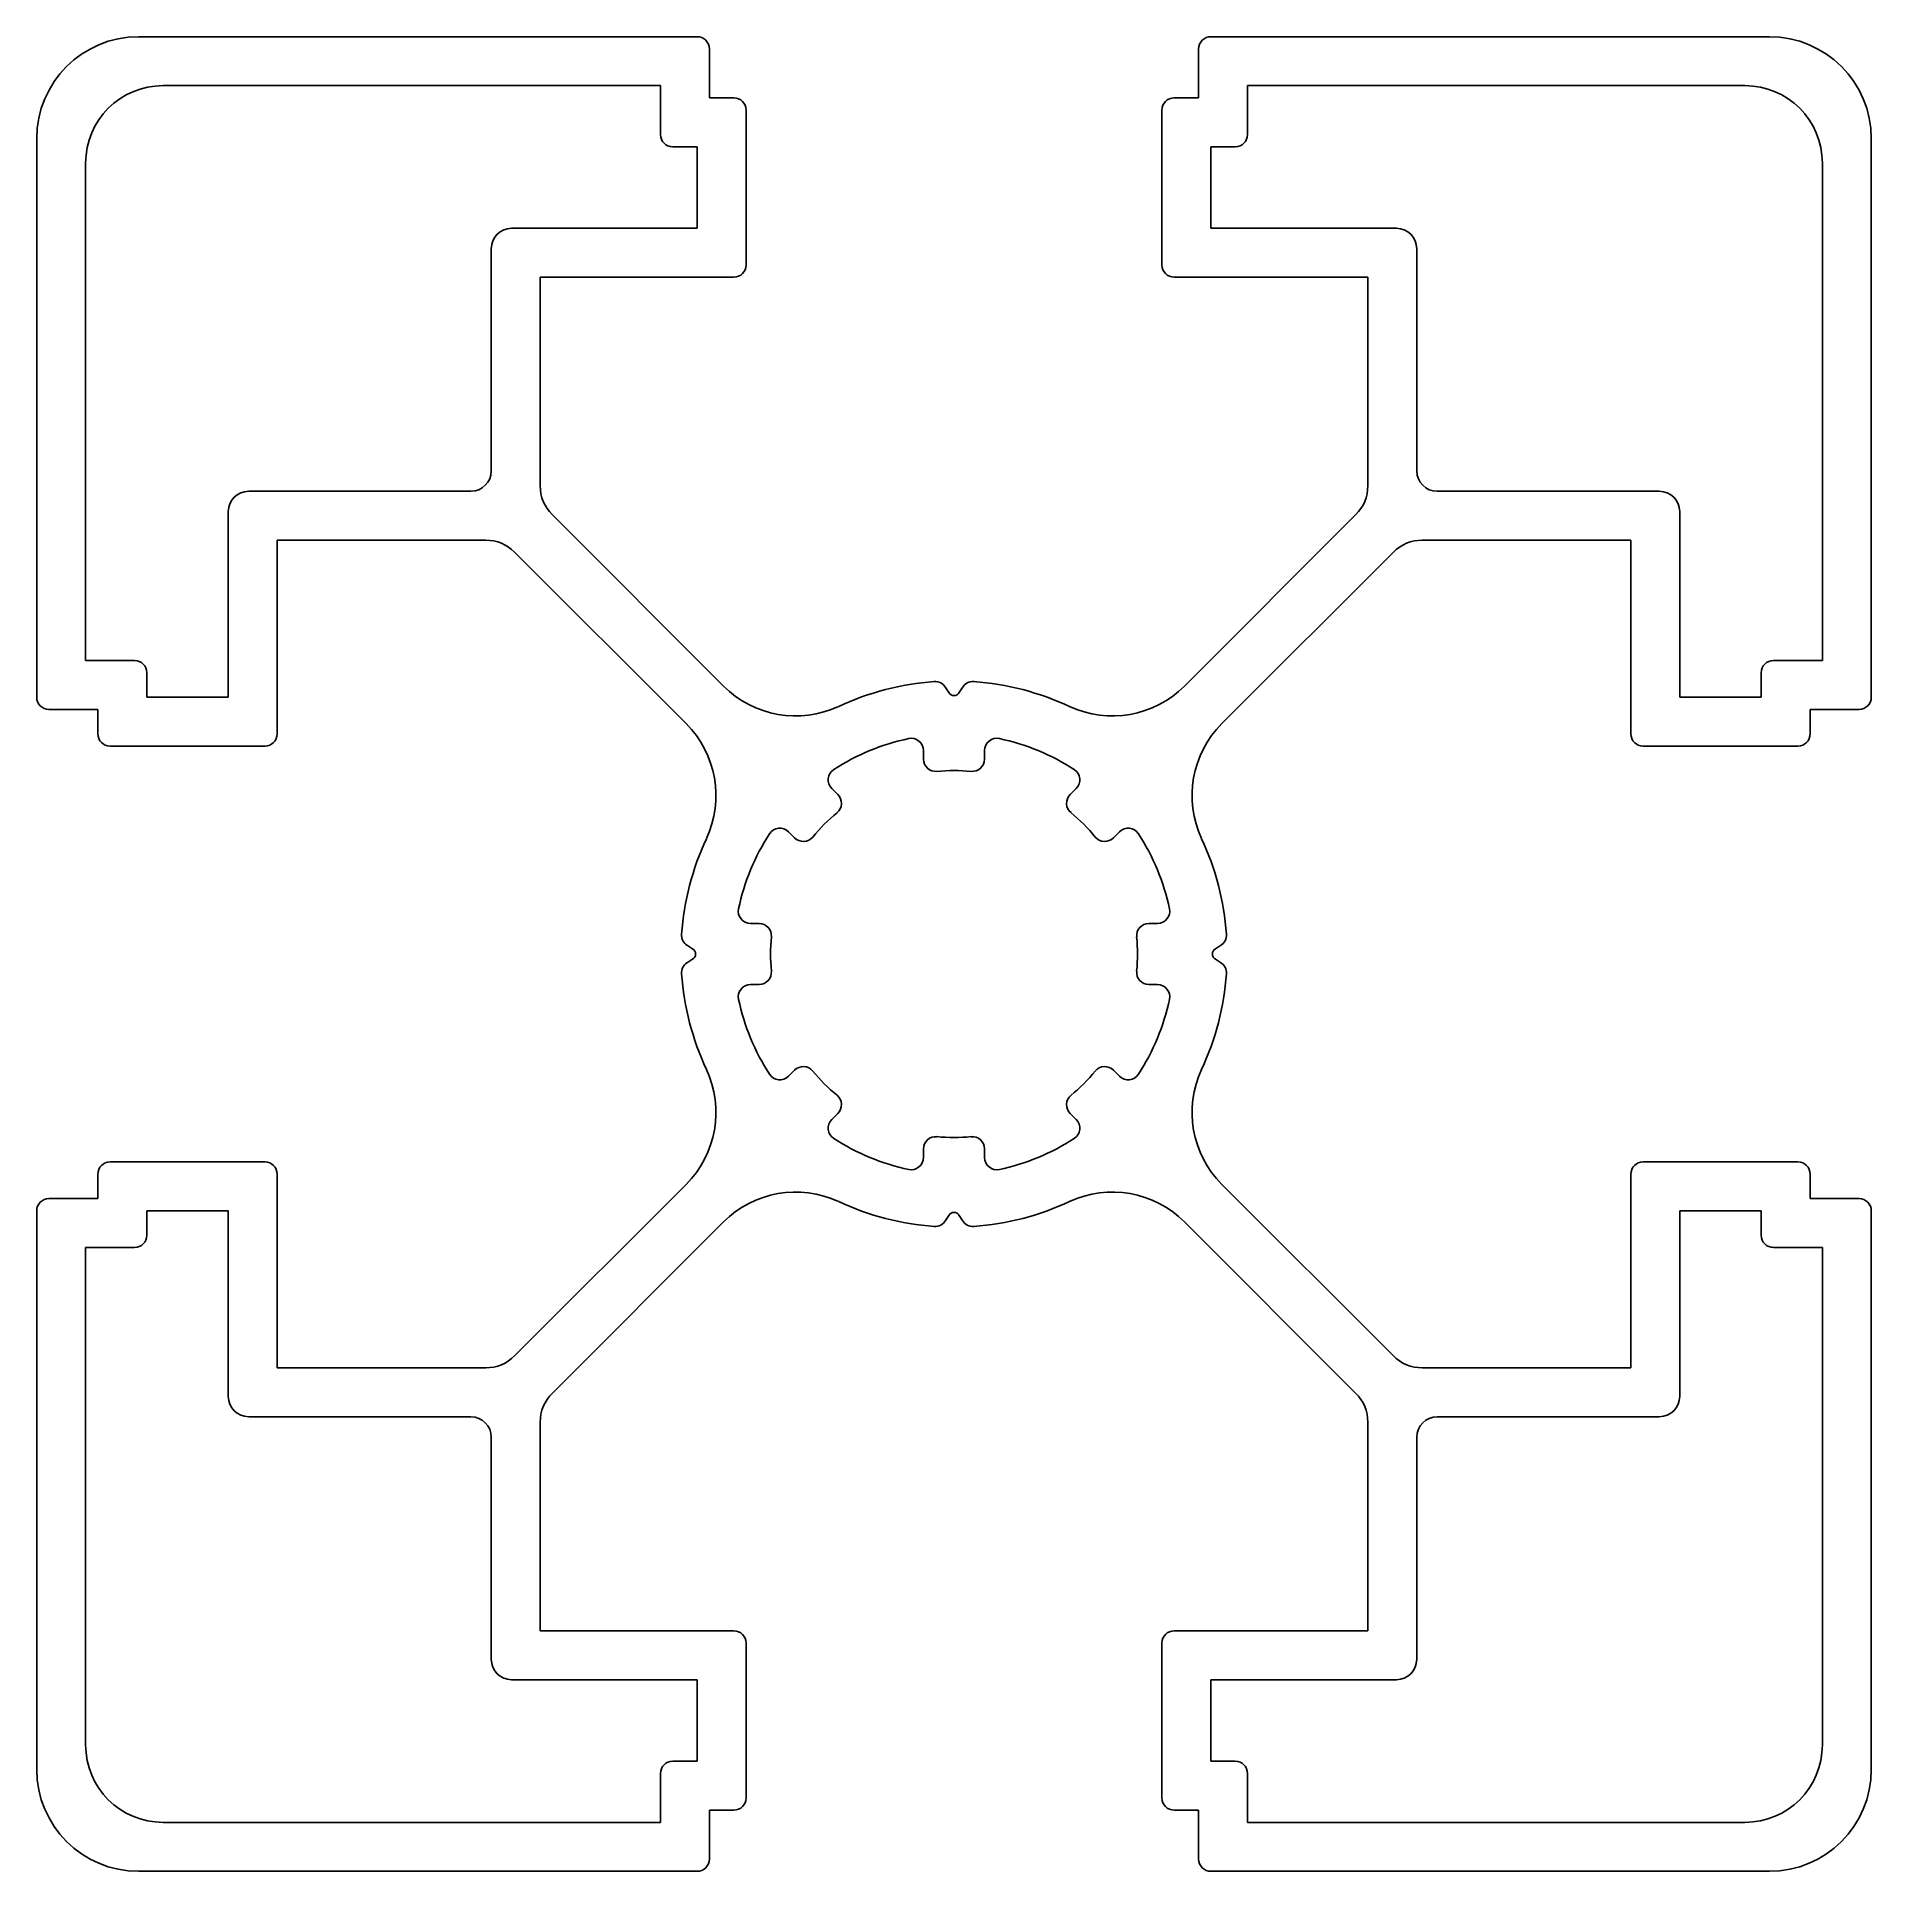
# Model space of a CAD drawing. Extents: x 1903.1 to 1948.1, y 1554.8 to 1599.8.
import ezdxf

# ---------------------------------------------------------------- set-up
doc = ezdxf.new("R2010")
doc.units = 0
doc.layers.get('0').update_dxf_attribs({"linetype": 'CONTINUOUS'})

msp = doc.modelspace()

# ---------------------------------------------------------------- linework, layer by layer
for p, q in [((1905.622, 1599.84), (1919.322, 1599.84)), ((1931.922, 1599.84), (1945.622, 1599.84)), ((1919.622, 1598.34), (1919.622, 1599.54)), ((1931.622, 1599.54), (1931.622, 1598.34)), ((1906.222, 1598.64), (1918.422, 1598.64)), ((1918.422, 1598.64), (1918.422, 1597.44)), ((1932.822, 1597.44), (1932.822, 1598.64)), ((1932.822, 1598.64), (1945.022, 1598.64)), ((1920.222, 1598.34), (1919.622, 1598.34)), ((1920.522, 1598.04), (1920.522, 1594.24)), ((1930.722, 1594.24), (1930.722, 1598.04)), ((1931.622, 1598.34), (1931.022, 1598.34)), ((1903.122, 1583.64), (1903.122, 1597.34)), ((1918.722, 1597.14), (1919.322, 1597.14)), ((1919.322, 1597.14), (1919.322, 1595.14)), ((1931.922, 1595.14), (1931.922, 1597.14)), ((1931.922, 1597.14), (1932.522, 1597.14)), ((1948.122, 1597.34), (1948.122, 1583.64)), ((1904.322, 1584.54), (1904.322, 1596.74)), ((1946.922, 1596.74), (1946.922, 1584.54)), ((1919.322, 1595.14), (1914.772, 1595.14)), ((1936.472, 1595.14), (1931.922, 1595.14)), ((1914.272, 1594.64), (1914.272, 1589.19)), ((1936.972, 1589.19), (1936.972, 1594.64)), ((1920.222, 1593.94), (1915.472, 1593.94)), ((1915.472, 1593.94), (1915.472, 1588.824)), ((1935.772, 1593.94), (1931.022, 1593.94)), ((1935.772, 1588.824), (1935.772, 1593.94)), ((1913.772, 1588.69), (1908.322, 1588.69)), ((1942.922, 1588.69), (1937.472, 1588.69)), ((1907.822, 1588.19), (1907.822, 1583.64)), ((1915.765, 1588.117), (1919.969, 1583.912)), ((1931.274, 1583.912), (1935.479, 1588.117)), ((1943.422, 1583.64), (1943.422, 1588.19)), ((1909.022, 1587.49), (1909.022, 1582.74)), ((1914.138, 1587.49), (1909.022, 1587.49)), ((1919.05, 1582.993), (1914.845, 1587.197)), ((1936.398, 1587.197), (1932.194, 1582.993)), ((1942.222, 1587.49), (1937.105, 1587.49)), ((1942.222, 1582.74), (1942.222, 1587.49)), ((1905.522, 1584.54), (1904.322, 1584.54)), ((1946.922, 1584.54), (1945.722, 1584.54)), ((1905.822, 1583.64), (1905.822, 1584.24)), ((1945.422, 1584.24), (1945.422, 1583.64)), ((1907.822, 1583.64), (1905.822, 1583.64)), ((1925.494, 1583.751), (1925.415, 1583.879)), ((1925.828, 1583.879), (1925.75, 1583.751)), ((1945.422, 1583.64), (1943.422, 1583.64)), ((1903.422, 1583.34), (1904.622, 1583.34)), ((1904.622, 1583.34), (1904.622, 1582.74)), ((1946.622, 1583.34), (1947.822, 1583.34)), ((1946.622, 1582.74), (1946.622, 1583.34)), ((1908.722, 1582.44), (1904.922, 1582.44)), ((1924.872, 1582.331), (1924.872, 1582.119)), ((1926.372, 1582.119), (1926.372, 1582.331)), ((1946.322, 1582.44), (1942.522, 1582.44)), ((1922.773, 1581.25), (1922.623, 1581.4)), ((1928.62, 1581.4), (1928.471, 1581.25)), ((1921.562, 1580.339), (1921.712, 1580.189)), ((1929.531, 1580.189), (1929.681, 1580.339)), ((1920.843, 1578.09), (1920.631, 1578.09)), ((1930.612, 1578.09), (1930.401, 1578.09)), ((1919.083, 1577.546), (1919.211, 1577.468)), ((1932.032, 1577.468), (1932.161, 1577.546)), ((1919.211, 1577.212), (1919.083, 1577.134)), ((1932.161, 1577.134), (1932.032, 1577.212)), ((1920.631, 1576.59), (1920.843, 1576.59)), ((1930.401, 1576.59), (1930.612, 1576.59)), ((1921.712, 1574.491), (1921.562, 1574.342)), ((1929.681, 1574.342), (1929.531, 1574.491)), ((1922.623, 1573.281), (1922.773, 1573.431)), ((1928.471, 1573.431), (1928.62, 1573.281)), ((1924.872, 1572.561), (1924.872, 1572.349)), ((1926.372, 1572.349), (1926.372, 1572.561)), ((1904.622, 1571.94), (1904.622, 1571.34)), ((1904.922, 1572.24), (1908.722, 1572.24)), ((1909.022, 1571.94), (1909.022, 1567.19)), ((1942.222, 1567.19), (1942.222, 1571.94)), ((1942.522, 1572.24), (1946.322, 1572.24)), ((1946.622, 1571.34), (1946.622, 1571.94)), ((1914.845, 1567.483), (1919.05, 1571.688)), ((1932.194, 1571.688), (1936.398, 1567.483)), ((1903.122, 1557.34), (1903.122, 1571.04)), ((1904.622, 1571.34), (1903.422, 1571.34)), ((1905.822, 1571.04), (1907.822, 1571.04)), ((1905.822, 1570.44), (1905.822, 1571.04)), ((1907.822, 1571.04), (1907.822, 1566.49)), ((1943.422, 1566.49), (1943.422, 1571.04)), ((1943.422, 1571.04), (1945.422, 1571.04)), ((1945.422, 1571.04), (1945.422, 1570.44)), ((1947.822, 1571.34), (1946.622, 1571.34)), ((1948.122, 1571.04), (1948.122, 1557.34)), ((1919.969, 1570.768), (1915.765, 1566.564)), ((1925.415, 1570.801), (1925.494, 1570.93)), ((1925.75, 1570.93), (1925.828, 1570.801)), ((1935.479, 1566.564), (1931.274, 1570.768)), ((1904.322, 1570.14), (1905.522, 1570.14)), ((1904.322, 1557.94), (1904.322, 1570.14)), ((1945.722, 1570.14), (1946.922, 1570.14)), ((1946.922, 1570.14), (1946.922, 1557.94)), ((1909.022, 1567.19), (1914.138, 1567.19)), ((1937.105, 1567.19), (1942.222, 1567.19)), ((1908.322, 1565.99), (1913.772, 1565.99)), ((1915.472, 1565.857), (1915.472, 1560.74)), ((1935.772, 1560.74), (1935.772, 1565.857)), ((1937.472, 1565.99), (1942.922, 1565.99)), ((1914.272, 1565.49), (1914.272, 1560.04)), ((1936.972, 1560.04), (1936.972, 1565.49)), ((1915.472, 1560.74), (1920.222, 1560.74)), ((1931.022, 1560.74), (1935.772, 1560.74)), ((1920.522, 1560.44), (1920.522, 1556.64)), ((1930.722, 1556.64), (1930.722, 1560.44)), ((1914.772, 1559.54), (1919.322, 1559.54)), ((1919.322, 1559.54), (1919.322, 1557.54)), ((1931.922, 1559.54), (1936.472, 1559.54)), ((1931.922, 1557.54), (1931.922, 1559.54)), ((1919.322, 1557.54), (1918.722, 1557.54)), ((1932.522, 1557.54), (1931.922, 1557.54)), ((1918.422, 1557.24), (1918.422, 1556.04)), ((1932.822, 1556.04), (1932.822, 1557.24)), ((1919.622, 1555.14), (1919.622, 1556.34)), ((1919.622, 1556.34), (1920.222, 1556.34)), ((1931.022, 1556.34), (1931.622, 1556.34)), ((1931.622, 1556.34), (1931.622, 1555.14)), ((1918.422, 1556.04), (1906.222, 1556.04)), ((1945.022, 1556.04), (1932.822, 1556.04)), ((1919.322, 1554.84), (1905.622, 1554.84)), ((1945.622, 1554.84), (1931.922, 1554.84))]:
    msp.add_line(p, q)
for centre, radius, start, end in [((1905.622, 1597.34), 2.5, 90, 180), ((1919.322, 1599.54), 0.3, 0, 90), ((1931.922, 1599.54), 0.3, 90, 180), ((1945.622, 1597.34), 2.5, 0, 90), ((1906.222, 1596.74), 1.9, 90, 180), ((1945.022, 1596.74), 1.9, 0, 90), ((1920.222, 1598.04), 0.3, 0, 90), ((1931.022, 1598.04), 0.3, 90, 180), ((1918.722, 1597.44), 0.3, 180, 270), ((1932.522, 1597.44), 0.3, 270, 0), ((1914.772, 1594.64), 0.5, 90, 180), ((1936.472, 1594.64), 0.5, 0, 90), ((1920.222, 1594.24), 0.3, 270, 0), ((1931.022, 1594.24), 0.3, 180, 270), ((1913.772, 1589.19), 0.5, 270, 0), ((1937.472, 1589.19), 0.5, 180, 270), ((1908.322, 1588.19), 0.5, 90, 180), ((1916.472, 1588.824), 1, 180, 225), ((1934.772, 1588.824), 1, 315, 0), ((1942.922, 1588.19), 0.5, 0, 90), ((1914.138, 1586.49), 1, 45, 90), ((1937.105, 1586.49), 1, 90, 135), ((1905.522, 1584.24), 0.3, 360, 90), ((1945.722, 1584.24), 0.3, 90, 180), ((1925.622, 1577.34), 6.7, 94.1448, 114.9774), ((1925.159, 1583.723), 0.3, 31.3069, 94.1448), ((1926.084, 1583.723), 0.3, 85.8552, 148.6931), ((1925.622, 1577.34), 6.7, 65.0226, 85.8552), ((1903.422, 1583.64), 0.3, 180, 270), ((1921.737, 1585.68), 2.5, 225, 294.9774), ((1925.622, 1583.829), 0.15, 211.3069, 328.6931), ((1929.507, 1585.68), 2.5, 245.0226, 315), ((1947.822, 1583.64), 0.3, 270, 0), ((1904.922, 1582.74), 0.3, 180, 270), ((1908.722, 1582.74), 0.3, 270, 0), ((1917.282, 1581.225), 2.5, 335.0226, 45), ((1933.961, 1581.225), 2.5, 135, 204.9774), ((1942.522, 1582.74), 0.3, 180, 270), ((1946.322, 1582.74), 0.3, 270, 0), ((1925.622, 1577.34), 5.4, 101.8812, 123.1188), ((1924.572, 1582.331), 0.3, 0, 101.8812), ((1926.672, 1582.331), 0.3, 78.1188, 180), ((1925.622, 1577.34), 5.4, 56.8812, 78.1188), ((1922.835, 1581.612), 0.3, 123.1188, 225), ((1925.172, 1582.119), 0.3, 180, 275.3794), ((1925.622, 1577.34), 4.5, 84.6206, 95.3794), ((1926.072, 1582.119), 0.3, 264.6206, 360), ((1928.408, 1581.612), 0.3, 315, 56.8812), ((1922.561, 1581.038), 0.3, 309.6206, 45), ((1928.683, 1581.038), 0.3, 135, 230.3794), ((1921.35, 1580.127), 0.3, 45, 146.8812), ((1925.622, 1577.34), 4.5, 129.6206, 140.3794), ((1925.622, 1577.34), 4.5, 39.6206, 50.3794), ((1929.893, 1580.127), 0.3, 33.1188, 135), ((1925.622, 1577.34), 6.7, 155.0226, 175.8552), ((1925.622, 1577.34), 5.4, 146.8812, 168.1188), ((1921.924, 1580.401), 0.3, 225, 320.3794), ((1929.319, 1580.401), 0.3, 219.6206, 315), ((1925.622, 1577.34), 5.4, 11.8812, 33.1188), ((1925.622, 1577.34), 6.7, 4.1448, 24.9774), ((1920.631, 1578.39), 0.3, 168.1188, 270), ((1930.612, 1578.39), 0.3, 270, 11.8812), ((1919.238, 1577.803), 0.3, 175.8552, 238.6931), ((1920.843, 1577.79), 0.3, 354.6206, 90), ((1925.622, 1577.34), 4.5, 174.6206, 185.3794), ((1930.401, 1577.79), 0.3, 90, 185.3794), ((1925.622, 1577.34), 4.5, 354.6206, 5.3794), ((1932.005, 1577.803), 0.3, 301.3069, 4.1448), ((1919.133, 1577.34), 0.15, 301.3069, 58.6931), ((1932.11, 1577.34), 0.15, 121.3069, 238.6931), ((1919.238, 1576.878), 0.3, 121.3069, 184.1448), ((1925.622, 1577.34), 6.7, 184.1448, 204.9774), ((1920.843, 1576.89), 0.3, 270, 5.3794), ((1930.401, 1576.89), 0.3, 174.6206, 270), ((1925.622, 1577.34), 6.7, 335.0226, 355.8552), ((1932.005, 1576.878), 0.3, 355.8552, 58.6931), ((1920.631, 1576.29), 0.3, 90, 191.8812), ((1930.612, 1576.29), 0.3, 348.1188, 90), ((1925.622, 1577.34), 5.4, 191.8812, 213.1188), ((1925.622, 1577.34), 5.4, 326.8812, 348.1188), ((1921.924, 1574.279), 0.3, 39.6206, 135), ((1929.319, 1574.279), 0.3, 45, 140.3794), ((1917.282, 1573.455), 2.5, 315, 24.9774), ((1921.35, 1574.554), 0.3, 213.1188, 315), ((1925.622, 1577.34), 4.5, 219.6206, 230.3794), ((1925.622, 1577.34), 4.5, 309.6206, 320.3794), ((1929.893, 1574.554), 0.3, 225, 326.8812), ((1933.961, 1573.455), 2.5, 155.0226, 225), ((1922.561, 1573.643), 0.3, 315, 50.3794), ((1928.683, 1573.643), 0.3, 129.6206, 225), ((1922.835, 1573.069), 0.3, 135, 236.8812), ((1928.408, 1573.069), 0.3, 303.1188, 45), ((1925.622, 1577.34), 5.4, 236.8812, 258.1188), ((1925.172, 1572.561), 0.3, 84.6206, 180), ((1925.622, 1577.34), 4.5, 264.6206, 275.3794), ((1926.072, 1572.561), 0.3, 0, 95.3794), ((1925.622, 1577.34), 5.4, 281.8812, 303.1188), ((1924.572, 1572.349), 0.3, 258.1188, 0), ((1926.672, 1572.349), 0.3, 180, 281.8812), ((1904.922, 1571.94), 0.3, 90, 180), ((1908.722, 1571.94), 0.3, 0, 90), ((1942.522, 1571.94), 0.3, 90, 180), ((1946.322, 1571.94), 0.3, 0, 90), ((1921.737, 1569.001), 2.5, 65.0226, 135), ((1929.507, 1569.001), 2.5, 45, 114.9774), ((1903.422, 1571.04), 0.3, 90, 180), ((1925.622, 1577.34), 6.7, 245.0226, 265.8552), ((1925.622, 1570.852), 0.15, 31.3069, 148.6931), ((1925.622, 1577.34), 6.7, 274.1448, 294.9774), ((1947.822, 1571.04), 0.3, 0, 90), ((1925.159, 1570.957), 0.3, 265.8552, 328.6931), ((1926.084, 1570.957), 0.3, 211.3069, 274.1448), ((1905.522, 1570.44), 0.3, 270, 0), ((1945.722, 1570.44), 0.3, 180, 270), ((1914.138, 1568.19), 1, 270, 315), ((1937.105, 1568.19), 1, 225, 270), ((1908.322, 1566.49), 0.5, 180, 270), ((1916.472, 1565.857), 1, 135, 180), ((1934.772, 1565.857), 1, 0, 45), ((1942.922, 1566.49), 0.5, 270, 360), ((1913.772, 1565.49), 0.5, 0, 90), ((1937.472, 1565.49), 0.5, 90, 180), ((1920.222, 1560.44), 0.3, 0, 90), ((1931.022, 1560.44), 0.3, 90, 180), ((1914.772, 1560.04), 0.5, 180, 270), ((1936.472, 1560.04), 0.5, 270, 360), ((1906.222, 1557.94), 1.9, 180, 270), ((1945.022, 1557.94), 1.9, 270, 0), ((1918.722, 1557.24), 0.3, 90, 180), ((1932.522, 1557.24), 0.3, 0, 90), ((1905.622, 1557.34), 2.5, 180, 270), ((1945.622, 1557.34), 2.5, 270, 360), ((1920.222, 1556.64), 0.3, 270, 0), ((1931.022, 1556.64), 0.3, 180, 270), ((1919.322, 1555.14), 0.3, 270, 0), ((1931.922, 1555.14), 0.3, 180, 270)]:
    msp.add_arc(centre, radius, start, end)

doc.saveas('drawing.dxf')
